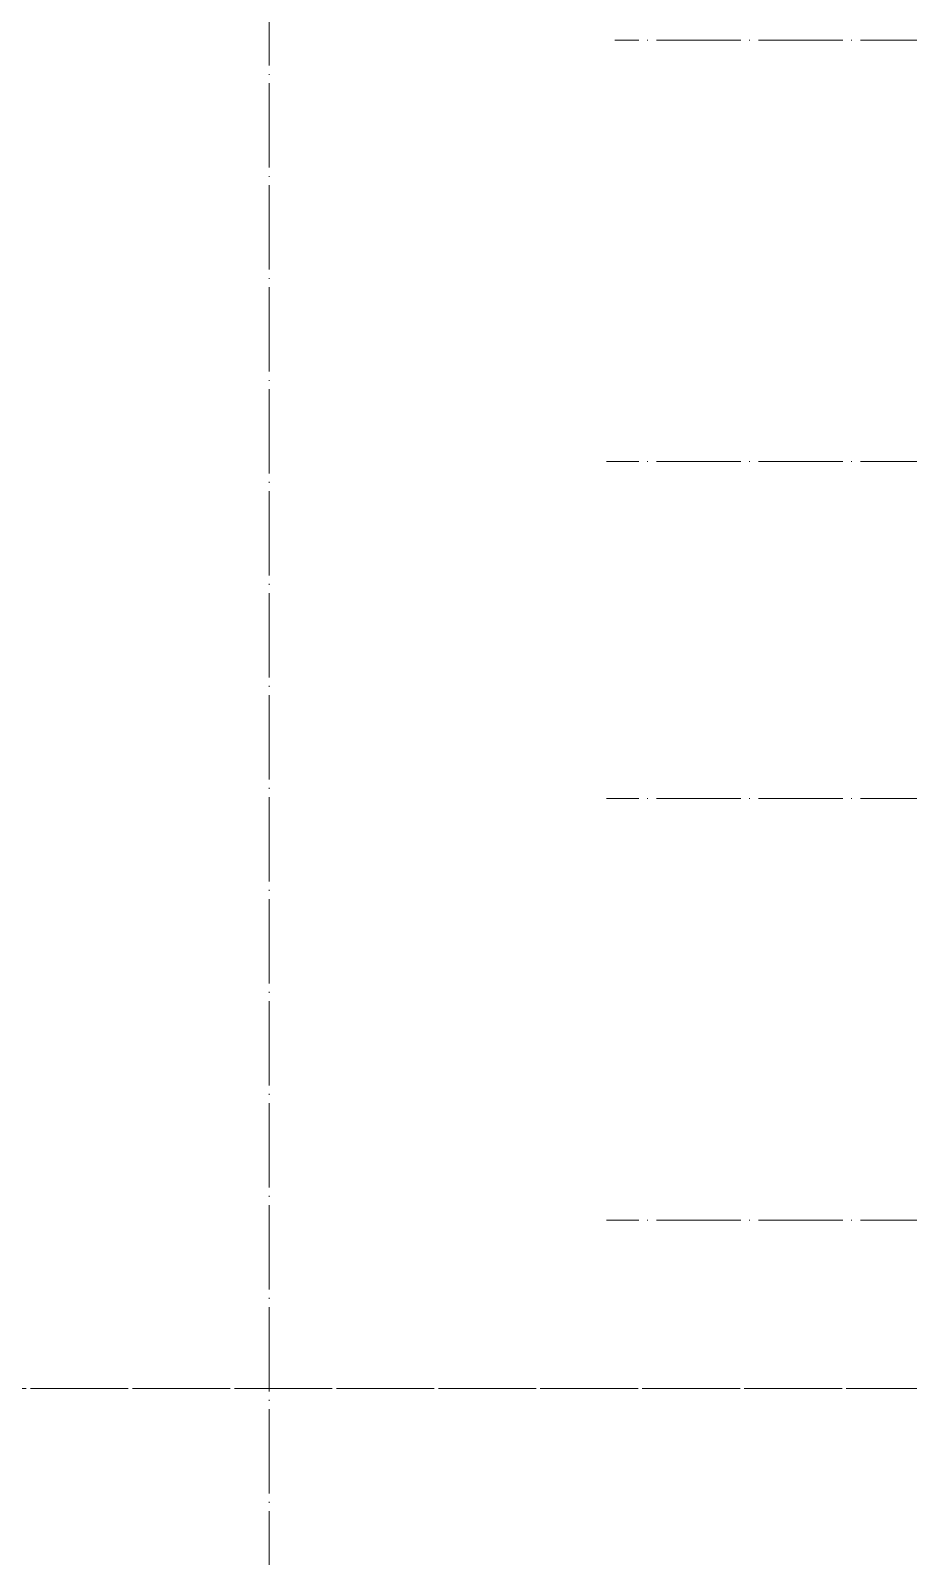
# Model space of a CAD drawing. Extents: x 1417642 to 3570900, y 124798 to 1191112.
# Drawn here: x 1487715 to 1508548, y 555787 to 591996 of the extents above; entities that cross this region are included whole.
import ezdxf

# ---------------------------------------------------------------- set-up
doc = ezdxf.new("R2010")
doc.units = 0
doc.header["$LTSCALE"] = 1000
doc.header["$MEASUREMENT"] = 0
doc.linetypes.add('DOTE', pattern=[2.42, 2, -0.2, 0.02, -0.2])
doc.layers.add('DOTE', color=1, linetype='DOTE')

msp = doc.modelspace()

# ---------------------------------------------------------------- linework, layer by layer
at = {"layer": 'DOTE', "lineweight": 0}
for p, q in [((1493378.7, 542763, 0), (1493378.7, 626650.3, 0)), ((1493378.7, 542763, 0), (1493378.7, 626650.3, 0)), ((1493378.7, 542763, 0), (1493378.7, 626650.3, 0)), ((1493378.7, 542763, 0), (1493378.7, 626650.3, 0)), ((1432052.3, 559770.9, 0), (1590577.2, 559770.9, 0)), ((1463831.4, 559770.9, 0), (1590577.2, 559770.9, 0))]:
    msp.add_line(p, q, dxfattribs=at)
at = {"layer": 'DOTE', "lineweight": 0, "elevation": 0}
for points in [[(1596527.1, 591770.9), (1501578.7, 591770.9)], [(1596527.1, 581770.9), (1501378.7, 581770.9)], [(1596527.1, 573770.9), (1501378.7, 573770.9)], [(1596527.1, 563770.9), (1501378.7, 563770.9)]]:
    msp.add_lwpolyline(points, dxfattribs=at)

doc.saveas('drawing.dxf')
